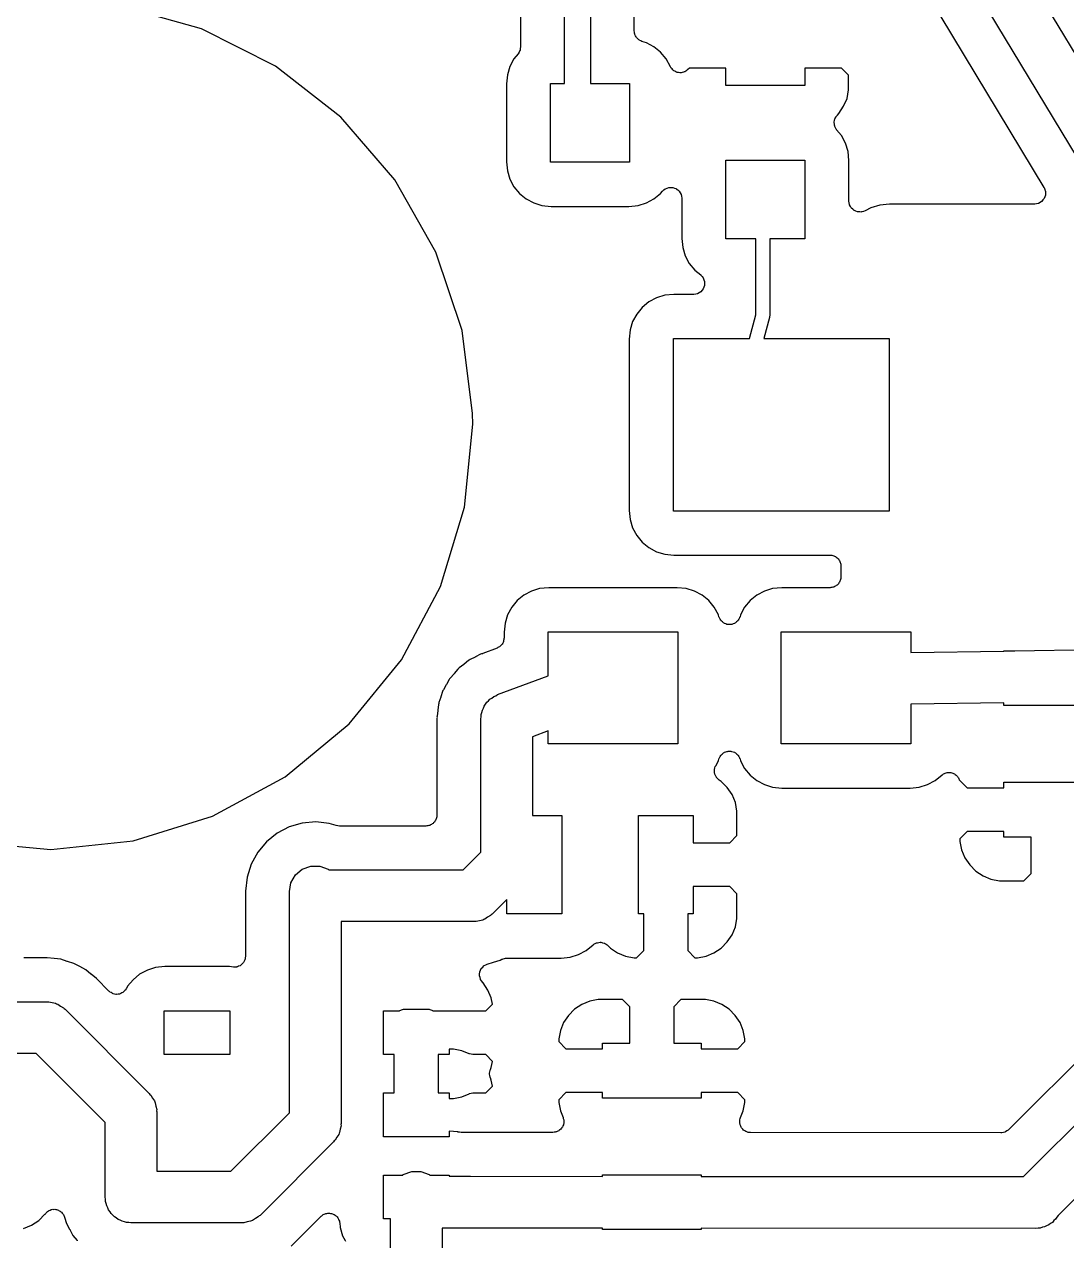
# Model space of a CAD drawing. Extents: x 171.3 to 228.7, y -128.7 to -71.3.
# Drawn here: x 199.73 to 211.81, y -109.46 to -95.36 of the extents above; entities that cross this region are included whole.
import ezdxf

# ---------------------------------------------------------------- set-up
doc = ezdxf.new("R2010")
doc.units = 0
doc.header["$MEASUREMENT"] = 0
doc.layers.add('BLACK', color=7, linetype='CONTINUOUS')

msp = doc.modelspace()

# ---------------------------------------------------------------- linework, layer by layer
at = {"layer": 'Black'}
for p, q in [((209.757, -92.1449), (212.869, -97.3)), ((212.443, -97.7551), (209.331, -92.6)), ((209.836, -94.4204), (211.544, -97.2494)), ((205.988, -96.0428), (205.988, -94.5398)), ((205.48, -94.6658), (205.48, -95.6192)), ((206.288, -94.6398), (206.288, -96.0428)), ((201.78, -95.4098), (200.855, -95.1513)), ((206.796, -95.4344), (206.796, -95.2742)), ((202.638, -95.843), (201.78, -95.4098)), ((206.799, -95.4487), (206.796, -95.4344)), ((206.799, -95.4632), (206.799, -95.4487)), ((206.802, -95.4703), (206.799, -95.4632)), ((206.804, -95.4778), (206.802, -95.4703)), ((206.811, -95.4904), (206.804, -95.4778)), ((206.817, -95.5038), (206.811, -95.4904)), ((206.822, -95.5094), (206.817, -95.5038)), ((206.826, -95.516), (206.822, -95.5094)), ((206.837, -95.5254), (206.826, -95.516)), ((206.847, -95.536), (206.837, -95.5254)), ((206.854, -95.5394), (206.847, -95.536)), ((206.859, -95.5444), (206.854, -95.5394)), ((206.873, -95.5493), (206.859, -95.5444)), ((206.886, -95.5559), (206.873, -95.5493)), ((206.937, -95.5712), (206.886, -95.5559)), ((207.025, -95.6184), (206.937, -95.5712)), ((205.451, -95.6997), (205.402, -95.7592)), ((205.462, -95.6811), (205.451, -95.6997)), ((205.472, -95.6626), (205.462, -95.6811)), ((205.473, -95.6613), (205.472, -95.6619)), ((205.472, -95.6619), (205.472, -95.6626)), ((205.476, -95.6402), (205.473, -95.6613)), ((205.48, -95.6192), (205.476, -95.6402)), ((207.102, -95.6819), (207.025, -95.6184)), ((207.166, -95.7592), (207.102, -95.6819)), ((203.395, -96.4346), (202.638, -95.843)), ((205.355, -95.8475), (205.326, -95.9432)), ((205.402, -95.7592), (205.355, -95.8475)), ((207.216, -95.8528), (207.166, -95.7592)), ((207.22, -95.8588), (207.216, -95.8528)), ((207.224, -95.8657), (207.22, -95.8588)), ((207.234, -95.876), (207.224, -95.8657)), ((207.243, -95.8875), (207.234, -95.876)), ((207.435, -95.865), (207.417, -95.8827)), ((207.859, -95.865), (207.435, -95.865)), ((207.859, -96.0682), (207.859, -95.865)), ((209.197, -95.865), (208.773, -95.865)), ((208.773, -95.865), (208.773, -96.0682)), ((209.281, -95.9494), (209.197, -95.865)), ((205.326, -95.9432), (205.316, -96.049)), ((207.249, -95.8915), (207.243, -95.8875)), ((207.255, -95.8969), (207.249, -95.8915)), ((207.268, -95.9031), (207.255, -95.8969)), ((207.28, -95.9108), (207.268, -95.9031)), ((207.288, -95.9123), (207.28, -95.9108)), ((207.295, -95.9156), (207.288, -95.9123)), ((207.309, -95.9168), (207.295, -95.9156)), ((207.323, -95.9198), (207.309, -95.9168)), ((207.331, -95.9188), (207.323, -95.9198)), ((207.339, -95.9194), (207.331, -95.9188)), ((207.353, -95.9157), (207.339, -95.9194)), ((207.367, -95.9136), (207.353, -95.9157)), ((207.374, -95.91), (207.367, -95.9136)), ((207.381, -95.908), (207.374, -95.91)), ((207.393, -95.8997), (207.381, -95.908)), ((207.406, -95.8928), (207.393, -95.8997)), ((207.411, -95.8871), (207.406, -95.8928)), ((207.417, -95.8827), (207.411, -95.8871)), ((209.281, -96.1182), (209.281, -95.9494)), ((205.316, -96.049), (205.316, -96.951)), ((205.827, -96.9572), (205.827, -96.0428)), ((205.827, -96.0428), (205.988, -96.0428)), ((206.288, -96.0428), (206.741, -96.0428)), ((206.741, -96.0428), (206.741, -96.9572)), ((208.773, -96.0682), (207.859, -96.0682)), ((209.262, -96.2164), (209.281, -96.1182)), ((209.223, -96.3088), (209.262, -96.2164)), ((204.023, -97.162), (203.395, -96.4346)), ((209.124, -96.4506), (209.125, -96.4459)), ((209.125, -96.4459), (209.135, -96.4317)), ((209.135, -96.4317), (209.144, -96.4168)), ((209.144, -96.4168), (209.147, -96.4137)), ((209.147, -96.4137), (209.15, -96.4097)), ((209.15, -96.4097), (209.168, -96.392)), ((209.168, -96.392), (209.223, -96.3088)), ((209.113, -96.4885), (209.118, -96.4718)), ((209.114, -96.4933), (209.113, -96.4885)), ((209.113, -96.4981), (209.114, -96.4933)), ((209.116, -96.5152), (209.113, -96.4981)), ((209.117, -96.5324), (209.116, -96.5152)), ((209.119, -96.5368), (209.117, -96.5324)), ((209.118, -96.4718), (209.121, -96.4548)), ((209.12, -96.5417), (209.119, -96.5368)), ((209.129, -96.5567), (209.12, -96.5417)), ((209.121, -96.4548), (209.124, -96.4506)), ((209.136, -96.5724), (209.129, -96.5567)), ((209.139, -96.5758), (209.136, -96.5724)), ((209.142, -96.5801), (209.139, -96.5758)), ((209.198, -96.6482), (209.142, -96.5801)), ((209.245, -96.7365), (209.198, -96.6482)), ((209.274, -96.8322), (209.245, -96.7365)), ((209.284, -96.938), (209.274, -96.8322)), ((205.316, -96.951), (205.326, -97.0568)), ((206.741, -96.9572), (205.827, -96.9572)), ((207.859, -97.8462), (207.859, -96.9318)), ((207.859, -96.9318), (208.773, -96.9318)), ((208.773, -96.9318), (208.773, -97.8462)), ((209.284, -97.408), (209.284, -96.938)), ((205.326, -97.0568), (205.355, -97.1525)), ((204.498, -97.9975), (204.023, -97.162)), ((205.355, -97.1525), (205.402, -97.2408)), ((205.402, -97.2408), (205.466, -97.3181)), ((207.123, -97.2922), (207.14, -97.2785)), ((207.14, -97.2785), (207.156, -97.2646)), ((207.156, -97.2646), (207.157, -97.2643)), ((207.157, -97.2639), (207.177, -97.2566)), ((207.157, -97.2643), (207.157, -97.2639)), ((207.177, -97.2566), (207.197, -97.249)), ((207.197, -97.249), (207.198, -97.249)), ((207.198, -97.249), (207.199, -97.2488)), ((207.199, -97.2488), (207.22, -97.2488)), ((207.22, -97.2488), (207.241, -97.2485)), ((207.241, -97.2485), (207.242, -97.2488)), ((207.242, -97.2488), (207.243, -97.2488)), ((207.243, -97.2488), (207.263, -97.2561)), ((207.263, -97.2561), (207.283, -97.2632)), ((207.283, -97.2632), (207.284, -97.2636)), ((207.284, -97.2636), (207.284, -97.2639)), ((207.284, -97.2639), (207.301, -97.2776)), ((207.301, -97.2776), (207.317, -97.2912)), ((207.317, -97.2912), (207.317, -97.2918)), ((207.317, -97.2918), (207.318, -97.2922)), ((211.544, -97.2494), (211.545, -97.2505)), ((211.545, -97.2505), (211.546, -97.2515)), ((211.546, -97.2515), (211.553, -97.2711)), ((211.553, -97.2711), (211.56, -97.2905)), ((211.56, -97.2905), (211.56, -97.2918)), ((211.56, -97.2918), (211.561, -97.2929)), ((205.466, -97.3181), (205.543, -97.3816)), ((205.543, -97.3816), (205.631, -97.4288)), ((205.631, -97.4288), (205.727, -97.4578)), ((206.841, -97.4578), (206.937, -97.4288)), ((206.937, -97.4288), (207.025, -97.3816)), ((207.025, -97.3816), (207.102, -97.3181)), ((207.102, -97.3181), (207.123, -97.2933)), ((207.123, -97.2928), (207.123, -97.2922)), ((207.123, -97.2933), (207.123, -97.2928)), ((207.318, -97.2922), (207.329, -97.3108)), ((207.329, -97.3108), (207.34, -97.3291)), ((207.34, -97.3291), (207.34, -97.3298)), ((207.34, -97.3298), (207.34, -97.3304)), ((207.34, -97.3304), (207.344, -97.3514)), ((207.344, -97.3514), (207.348, -97.3725)), ((207.348, -97.3725), (207.348, -97.3732)), ((207.348, -97.3732), (207.348, -97.3738)), ((207.348, -97.3738), (207.348, -97.84)), ((209.288, -97.4276), (209.284, -97.408)), ((209.29, -97.4472), (209.288, -97.4276)), ((211.499, -97.4227), (211.481, -97.4335)), ((211.517, -97.4123), (211.499, -97.4227)), ((211.518, -97.4113), (211.517, -97.4123)), ((211.519, -97.4107), (211.518, -97.4113)), ((211.532, -97.3945), (211.519, -97.4107)), ((211.546, -97.3785), (211.532, -97.3945)), ((211.547, -97.3763), (211.546, -97.3773)), ((211.546, -97.3773), (211.546, -97.3785)), ((211.554, -97.3566), (211.547, -97.3763)), ((211.561, -97.3371), (211.554, -97.3566)), ((211.561, -97.2929), (211.561, -97.3138)), ((211.561, -97.3138), (211.561, -97.3346)), ((211.561, -97.3346), (211.561, -97.3358)), ((211.561, -97.3358), (211.561, -97.3371)), ((205.727, -97.4578), (205.833, -97.4683)), ((205.833, -97.4683), (206.735, -97.4683)), ((206.735, -97.4683), (206.841, -97.4578)), ((209.292, -97.4492), (209.29, -97.4472)), ((209.292, -97.4514), (209.292, -97.4492)), ((209.302, -97.4686), (209.292, -97.4514)), ((209.311, -97.4862), (209.302, -97.4686)), ((209.313, -97.4877), (209.311, -97.4862)), ((209.314, -97.4896), (209.313, -97.4877)), ((209.329, -97.5024), (209.314, -97.4896)), ((209.344, -97.5157), (209.329, -97.5024)), ((209.346, -97.5165), (209.344, -97.5157)), ((209.348, -97.518), (209.346, -97.5165)), ((209.366, -97.5248), (209.348, -97.518)), ((209.385, -97.5322), (209.366, -97.5248)), ((209.387, -97.5323), (209.385, -97.5322)), ((209.389, -97.5331), (209.387, -97.5323)), ((209.409, -97.5331), (209.389, -97.5331)), ((209.429, -97.5338), (209.409, -97.5331)), ((209.431, -97.5331), (209.429, -97.5338)), ((209.433, -97.5331), (209.431, -97.5331)), ((209.452, -97.5263), (209.433, -97.5331)), ((209.471, -97.5201), (209.452, -97.5263)), ((209.538, -97.4847), (209.471, -97.5201)), ((209.642, -97.4532), (209.538, -97.4847)), ((209.756, -97.442), (209.642, -97.4532)), ((211.436, -97.442), (209.756, -97.442)), ((211.437, -97.4418), (211.436, -97.442)), ((211.438, -97.442), (211.437, -97.4418)), ((211.459, -97.438), (211.438, -97.442)), ((211.479, -97.4343), (211.459, -97.438)), ((211.48, -97.4337), (211.479, -97.4343)), ((211.481, -97.4335), (211.48, -97.4337)), ((207.348, -97.84), (207.358, -97.9458)), ((208.206, -97.8462), (207.859, -97.8462)), ((208.206, -98.7253), (208.206, -97.8462)), ((208.773, -97.8462), (208.366, -97.8462)), ((208.366, -97.8462), (208.366, -98.736)), ((207.358, -97.9458), (207.387, -98.0415)), ((204.801, -98.9092), (204.498, -97.9975)), ((207.387, -98.0415), (207.434, -98.1298)), ((207.434, -98.1298), (207.498, -98.2071)), ((207.498, -98.2071), (207.567, -98.2638)), ((207.567, -98.2638), (207.567, -98.2643)), ((207.567, -98.2643), (207.568, -98.2646)), ((207.568, -98.2646), (207.582, -98.281)), ((207.582, -98.281), (207.596, -98.2972)), ((207.596, -98.2972), (207.596, -98.2979)), ((207.596, -98.2979), (207.596, -98.2984)), ((207.596, -98.2984), (207.604, -98.3185)), ((207.604, -98.404), (207.597, -98.4242)), ((207.604, -98.3185), (207.611, -98.3385)), ((207.611, -98.384), (207.604, -98.404)), ((207.611, -98.3385), (207.611, -98.3392)), ((207.611, -98.3392), (207.611, -98.3399)), ((207.611, -98.3399), (207.611, -98.3613)), ((207.611, -98.3613), (207.612, -98.3826)), ((207.612, -98.3826), (207.611, -98.3833)), ((207.611, -98.3833), (207.611, -98.384)), ((207.055, -98.5284), (206.966, -98.5756)), ((207.15, -98.4994), (207.055, -98.5284)), ((207.256, -98.4889), (207.15, -98.4994)), ((207.486, -98.4889), (207.256, -98.4889)), ((207.487, -98.4888), (207.486, -98.4889)), ((207.488, -98.4889), (207.487, -98.4888)), ((207.509, -98.485), (207.488, -98.4889)), ((207.53, -98.4813), (207.509, -98.485)), ((207.531, -98.4808), (207.53, -98.4809)), ((207.53, -98.4809), (207.53, -98.4813)), ((207.549, -98.4699), (207.531, -98.4808)), ((207.568, -98.4592), (207.549, -98.4699)), ((207.569, -98.4583), (207.568, -98.4587)), ((207.568, -98.4587), (207.568, -98.4592)), ((207.583, -98.4418), (207.569, -98.4583)), ((207.596, -98.4254), (207.583, -98.4418)), ((207.597, -98.4242), (207.596, -98.4248)), ((207.596, -98.4248), (207.596, -98.4254)), ((206.889, -98.6391), (206.826, -98.7164)), ((206.966, -98.5756), (206.889, -98.6391)), ((206.778, -98.8047), (206.749, -98.9004)), ((206.826, -98.7164), (206.778, -98.8047)), ((208.131, -99), (208.206, -98.7253)), ((208.363, -98.7571), (208.297, -99)), ((208.364, -98.7465), (208.363, -98.7571)), ((208.366, -98.736), (208.364, -98.7465)), ((204.922, -99.8678), (204.801, -98.9092)), ((206.749, -98.9004), (206.739, -99.0062)), ((206.739, -99.0062), (206.739, -100.994)), ((207.25, -101), (207.25, -99)), ((207.25, -99), (208.131, -99)), ((208.297, -99), (209.75, -99)), ((209.75, -99), (209.75, -101)), ((204.924, -99.9947), (204.922, -99.8678)), ((204.83, -100.956), (204.924, -99.9947)), ((204.552, -101.876), (204.83, -100.956)), ((206.739, -100.994), (206.749, -101.1)), ((209.75, -101), (207.25, -101)), ((206.749, -101.1), (206.778, -101.195)), ((206.778, -101.195), (206.826, -101.284)), ((206.826, -101.284), (206.889, -101.361)), ((206.889, -101.361), (206.966, -101.424)), ((206.966, -101.424), (207.055, -101.472)), ((207.055, -101.472), (207.15, -101.501)), ((207.15, -101.501), (207.256, -101.511)), ((207.256, -101.511), (209.065, -101.511)), ((209.065, -101.511), (209.076, -101.513)), ((209.076, -101.513), (209.087, -101.513)), ((209.087, -101.513), (209.097, -101.517)), ((209.097, -101.517), (209.108, -101.519)), ((209.108, -101.519), (209.118, -101.524)), ((209.118, -101.524), (209.129, -101.528)), ((209.129, -101.528), (209.137, -101.535)), ((209.137, -101.535), (209.147, -101.541)), ((209.147, -101.541), (209.154, -101.549)), ((209.154, -101.549), (209.162, -101.556)), ((209.162, -101.556), (209.168, -101.566)), ((209.168, -101.566), (209.175, -101.575)), ((209.175, -101.575), (209.179, -101.585)), ((209.179, -101.585), (209.184, -101.595)), ((209.184, -101.595), (209.186, -101.606)), ((209.186, -101.606), (209.19, -101.616)), ((209.19, -101.616), (209.19, -101.627)), ((209.19, -101.627), (209.192, -101.638)), ((209.192, -101.638), (209.192, -101.762)), ((209.186, -101.794), (209.184, -101.805)), ((209.19, -101.784), (209.186, -101.794)), ((209.192, -101.762), (209.19, -101.773)), ((209.19, -101.773), (209.19, -101.784)), ((204.101, -102.725), (204.552, -101.876)), ((205.605, -101.928), (205.516, -101.976)), ((205.7, -101.899), (205.605, -101.928)), ((205.806, -101.889), (205.7, -101.899)), ((207.294, -101.889), (205.806, -101.889)), ((207.4, -101.899), (207.294, -101.889)), ((207.495, -101.928), (207.4, -101.899)), ((207.584, -101.976), (207.495, -101.928)), ((208.305, -101.928), (208.216, -101.976)), ((208.4, -101.899), (208.305, -101.928)), ((208.506, -101.889), (208.4, -101.899)), ((209.065, -101.889), (208.506, -101.889)), ((209.076, -101.887), (209.065, -101.889)), ((209.087, -101.887), (209.076, -101.887)), ((209.097, -101.883), (209.087, -101.887)), ((209.108, -101.881), (209.097, -101.883)), ((209.118, -101.876), (209.108, -101.881)), ((209.129, -101.872), (209.118, -101.876)), ((209.137, -101.865), (209.129, -101.872)), ((209.147, -101.859), (209.137, -101.865)), ((209.154, -101.851), (209.147, -101.859)), ((209.162, -101.844), (209.154, -101.851)), ((209.168, -101.834), (209.162, -101.844)), ((209.175, -101.825), (209.168, -101.834)), ((209.179, -101.815), (209.175, -101.825)), ((209.184, -101.805), (209.179, -101.815)), ((205.439, -102.039), (205.376, -102.116)), ((205.516, -101.976), (205.439, -102.039)), ((207.661, -102.039), (207.584, -101.976)), ((207.724, -102.116), (207.661, -102.039)), ((208.139, -102.039), (208.076, -102.116)), ((208.216, -101.976), (208.139, -102.039)), ((205.328, -102.205), (205.299, -102.3)), ((205.376, -102.116), (205.328, -102.205)), ((207.772, -102.205), (207.724, -102.116)), ((207.778, -102.227), (207.772, -102.205)), ((207.782, -102.234), (207.778, -102.227)), ((208.022, -102.227), (208.018, -102.234)), ((208.028, -102.205), (208.022, -102.227)), ((208.076, -102.116), (208.028, -102.205)), ((205.299, -102.3), (205.289, -102.406)), ((207.783, -102.24), (207.782, -102.234)), ((207.792, -102.253), (207.783, -102.24)), ((207.798, -102.267), (207.792, -102.253)), ((207.803, -102.271), (207.798, -102.267)), ((207.807, -102.277), (207.803, -102.271)), ((207.819, -102.286), (207.807, -102.277)), ((207.831, -102.297), (207.819, -102.286)), ((207.837, -102.3), (207.831, -102.297)), ((207.843, -102.304), (207.837, -102.3)), ((207.857, -102.308), (207.843, -102.304)), ((207.871, -102.314), (207.857, -102.308)), ((207.878, -102.314), (207.871, -102.314)), ((207.885, -102.317), (207.878, -102.314)), ((207.9, -102.316), (207.885, -102.317)), ((207.915, -102.317), (207.9, -102.316)), ((207.922, -102.314), (207.915, -102.317)), ((207.929, -102.314), (207.922, -102.314)), ((207.943, -102.308), (207.929, -102.314)), ((207.957, -102.304), (207.943, -102.308)), ((207.963, -102.3), (207.957, -102.304)), ((207.969, -102.297), (207.963, -102.3)), ((207.981, -102.286), (207.969, -102.297)), ((207.993, -102.277), (207.981, -102.286)), ((207.997, -102.271), (207.993, -102.277)), ((208.002, -102.267), (207.997, -102.271)), ((208.008, -102.253), (208.002, -102.267)), ((208.017, -102.24), (208.008, -102.253)), ((208.018, -102.234), (208.017, -102.24)), ((205.283, -102.502), (205.281, -102.514)), ((205.287, -102.491), (205.283, -102.502)), ((205.289, -102.47), (205.287, -102.481)), ((205.287, -102.481), (205.287, -102.491)), ((205.289, -102.406), (205.289, -102.47)), ((205.8, -102.91), (205.8, -102.4)), ((205.8, -102.4), (207.3, -102.4)), ((207.3, -102.4), (207.3, -103.7)), ((208.5, -103.7), (208.5, -102.4)), ((208.5, -102.4), (210, -102.4)), ((210, -102.4), (210, -102.64)), ((205.206, -102.589), (205.041, -102.651)), ((205.215, -102.584), (205.206, -102.589)), ((205.225, -102.58), (205.215, -102.584)), ((205.234, -102.573), (205.225, -102.58)), ((205.244, -102.567), (205.234, -102.573)), ((205.251, -102.559), (205.244, -102.567)), ((205.259, -102.552), (205.251, -102.559)), ((205.265, -102.542), (205.259, -102.552)), ((205.272, -102.533), (205.265, -102.542)), ((205.276, -102.523), (205.272, -102.533)), ((205.281, -102.514), (205.276, -102.523)), ((210, -102.64), (211.078, -102.623)), ((211.078, -102.623), (211.078, -102.62)), ((211.078, -102.62), (211.206, -102.62)), ((211.206, -102.62), (212.495, -102.6)), ((203.494, -103.469), (204.101, -102.725)), ((204.821, -102.778), (204.769, -102.818)), ((204.823, -102.777), (204.821, -102.778)), ((204.824, -102.776), (204.823, -102.777)), ((204.876, -102.734), (204.824, -102.776)), ((204.884, -102.728), (204.876, -102.734)), ((204.876, -102.734), (204.876, -102.734)), ((204.894, -102.723), (204.884, -102.728)), ((204.954, -102.694), (204.894, -102.723)), ((204.894, -102.723), (204.894, -102.723)), ((204.955, -102.693), (204.954, -102.694)), ((204.957, -102.692), (204.955, -102.693)), ((205.016, -102.661), (204.957, -102.692)), ((205.025, -102.657), (205.016, -102.661)), ((205.016, -102.661), (205.016, -102.661)), ((205.036, -102.654), (205.025, -102.657)), ((205.041, -102.651), (205.036, -102.654)), ((204.708, -102.887), (204.664, -102.936)), ((204.709, -102.885), (204.708, -102.887)), ((204.71, -102.884), (204.709, -102.885)), ((204.753, -102.833), (204.71, -102.884)), ((204.76, -102.825), (204.753, -102.833)), ((204.753, -102.833), (204.753, -102.833)), ((204.769, -102.818), (204.76, -102.825)), ((204.769, -102.818), (204.769, -102.818)), ((205.213, -103.129), (205.8, -102.91)), ((204.585, -103.072), (204.579, -103.082)), ((204.618, -103.015), (204.585, -103.072)), ((204.585, -103.072), (204.585, -103.072)), ((204.619, -103.013), (204.618, -103.015)), ((204.62, -103.012), (204.619, -103.013)), ((204.652, -102.954), (204.62, -103.012)), ((204.657, -102.945), (204.652, -102.954)), ((204.652, -102.954), (204.652, -102.954)), ((204.664, -102.936), (204.657, -102.945)), ((204.664, -102.936), (204.664, -102.936)), ((204.555, -103.158), (204.533, -103.221)), ((204.556, -103.155), (204.555, -103.157)), ((204.555, -103.157), (204.555, -103.158)), ((204.576, -103.092), (204.556, -103.155)), ((204.579, -103.082), (204.576, -103.092)), ((204.576, -103.092), (204.576, -103.092)), ((205.088, -103.217), (205.107, -103.201)), ((205.107, -103.201), (205.123, -103.182)), ((205.123, -103.182), (205.147, -103.168)), ((205.147, -103.168), (205.168, -103.15)), ((205.168, -103.15), (205.192, -103.142)), ((205.192, -103.142), (205.213, -103.129)), ((204.52, -103.311), (204.511, -103.377)), ((204.521, -103.308), (204.52, -103.31)), ((204.52, -103.31), (204.52, -103.311)), ((204.528, -103.242), (204.521, -103.308)), ((204.53, -103.231), (204.528, -103.242)), ((204.528, -103.242), (204.528, -103.242)), ((204.533, -103.221), (204.53, -103.231)), ((204.533, -103.221), (204.533, -103.221)), ((205.022, -103.36), (205.031, -103.334)), ((205.031, -103.334), (205.036, -103.307)), ((205.036, -103.307), (205.049, -103.286)), ((205.049, -103.286), (205.057, -103.262)), ((205.057, -103.262), (205.074, -103.241)), ((205.074, -103.241), (205.088, -103.217)), ((211.078, -103.223), (210, -103.24)), ((210, -103.24), (210, -103.7)), ((211.078, -103.255), (211.078, -103.223)), ((212.221, -103.255), (211.078, -103.255)), ((202.753, -104.082), (203.494, -103.469)), ((204.511, -103.377), (204.51, -103.388)), ((204.51, -103.388), (204.511, -103.399)), ((204.511, -103.399), (204.51, -103.404)), ((204.51, -103.404), (204.51, -103.41)), ((204.51, -103.41), (204.51, -104.525)), ((204.511, -103.377), (204.511, -103.377)), ((205.018, -103.41), (205.022, -103.385)), ((205.018, -104.956), (205.018, -103.41)), ((205.022, -103.385), (205.022, -103.36)), ((205.8, -103.55), (205.618, -103.618)), ((205.618, -103.618), (205.618, -104.528)), ((205.8, -103.7), (205.8, -103.55)), ((207.3, -103.7), (205.8, -103.7)), ((210, -103.7), (208.5, -103.7)), ((207.74, -103.954), (207.772, -103.895)), ((207.772, -103.895), (207.778, -103.873)), ((207.778, -103.873), (207.782, -103.866)), ((207.782, -103.866), (207.783, -103.86)), ((207.783, -103.86), (207.792, -103.847)), ((207.792, -103.847), (207.798, -103.833)), ((207.798, -103.833), (207.803, -103.829)), ((207.803, -103.829), (207.807, -103.823)), ((207.807, -103.823), (207.819, -103.814)), ((207.819, -103.814), (207.831, -103.803)), ((207.831, -103.803), (207.837, -103.8)), ((207.837, -103.8), (207.843, -103.796)), ((207.843, -103.796), (207.857, -103.792)), ((207.857, -103.792), (207.871, -103.786)), ((207.871, -103.786), (207.878, -103.786)), ((207.878, -103.786), (207.885, -103.783)), ((207.885, -103.783), (207.9, -103.784)), ((207.9, -103.784), (207.915, -103.783)), ((207.915, -103.783), (207.922, -103.786)), ((207.922, -103.786), (207.929, -103.786)), ((207.929, -103.786), (207.943, -103.792)), ((207.943, -103.792), (207.957, -103.796)), ((207.957, -103.796), (207.963, -103.8)), ((207.963, -103.8), (207.969, -103.803)), ((207.969, -103.803), (207.981, -103.814)), ((207.981, -103.814), (207.993, -103.823)), ((207.993, -103.823), (207.997, -103.829)), ((207.997, -103.829), (208.002, -103.833)), ((208.002, -103.833), (208.008, -103.847)), ((208.008, -103.847), (208.017, -103.86)), ((208.017, -103.86), (208.018, -103.866)), ((208.018, -103.866), (208.022, -103.873)), ((208.022, -103.873), (208.028, -103.895)), ((208.028, -103.895), (208.076, -103.984)), ((207.726, -104.006), (207.727, -104.001)), ((207.727, -104.023), (207.726, -104.006)), ((207.727, -103.996), (207.732, -103.979)), ((207.727, -104.001), (207.727, -103.996)), ((207.728, -104.04), (207.727, -104.023)), ((207.73, -104.045), (207.728, -104.04)), ((207.73, -104.049), (207.73, -104.045)), ((207.738, -104.065), (207.73, -104.049)), ((207.732, -103.979), (207.736, -103.963)), ((207.736, -103.963), (207.739, -103.959)), ((207.739, -103.959), (207.74, -103.954)), ((208.076, -103.984), (208.139, -104.061)), ((210.284, -104.124), (210.363, -104.059)), ((210.363, -104.059), (210.372, -104.054)), ((210.372, -104.054), (210.38, -104.048)), ((210.38, -104.048), (210.391, -104.043)), ((210.391, -104.043), (210.401, -104.038)), ((210.401, -104.038), (210.412, -104.036)), ((210.412, -104.036), (210.421, -104.032)), ((210.421, -104.032), (210.433, -104.032)), ((210.433, -104.032), (210.445, -104.03)), ((210.445, -104.03), (210.455, -104.032)), ((210.455, -104.032), (210.466, -104.032)), ((210.466, -104.032), (210.477, -104.036)), ((210.477, -104.036), (210.488, -104.039)), ((210.488, -104.039), (210.497, -104.044)), ((210.497, -104.044), (210.507, -104.048)), ((210.507, -104.048), (210.516, -104.055)), ((210.516, -104.055), (210.526, -104.061)), ((201.908, -104.539), (202.753, -104.082)), ((207.744, -104.081), (207.738, -104.065)), ((207.748, -104.085), (207.744, -104.081)), ((207.75, -104.089), (207.748, -104.085)), ((207.762, -104.101), (207.75, -104.089)), ((207.774, -104.114), (207.762, -104.101)), ((207.778, -104.116), (207.774, -104.114)), ((207.782, -104.119), (207.778, -104.116)), ((207.803, -104.134), (207.782, -104.119)), ((207.874, -104.205), (207.803, -104.134)), ((208.139, -104.061), (208.216, -104.124)), ((208.216, -104.124), (208.305, -104.172)), ((208.305, -104.172), (208.4, -104.201)), ((208.4, -104.201), (208.506, -104.211)), ((209.994, -104.211), (210.1, -104.201)), ((210.1, -104.201), (210.195, -104.172)), ((210.195, -104.172), (210.284, -104.124)), ((210.526, -104.061), (210.533, -104.069)), ((210.533, -104.069), (210.541, -104.076)), ((210.541, -104.076), (210.547, -104.086)), ((210.547, -104.086), (210.554, -104.095)), ((210.554, -104.095), (210.558, -104.105)), ((210.558, -104.105), (210.563, -104.114)), ((210.563, -104.114), (210.563, -104.116)), ((210.563, -104.116), (210.655, -104.208)), ((211.078, -104.208), (211.078, -104.144)), ((211.078, -104.144), (212.221, -104.144)), ((207.93, -104.288), (207.874, -104.205)), ((207.968, -104.38), (207.93, -104.288)), ((208.506, -104.211), (209.994, -104.211)), ((210.655, -104.208), (211.078, -104.208)), ((207.987, -104.478), (207.968, -104.38)), ((207.987, -104.762), (207.987, -104.478)), ((200.99, -104.823), (201.908, -104.539)), ((202.949, -104.619), (202.798, -104.663)), ((203.106, -104.605), (202.949, -104.619)), ((203.262, -104.621), (203.106, -104.605)), ((203.344, -104.646), (203.262, -104.621)), ((204.465, -104.622), (204.455, -104.628)), ((204.472, -104.614), (204.465, -104.622)), ((204.48, -104.607), (204.472, -104.614)), ((204.486, -104.597), (204.48, -104.607)), ((204.493, -104.588), (204.486, -104.597)), ((204.497, -104.578), (204.493, -104.588)), ((204.502, -104.568), (204.497, -104.578)), ((204.504, -104.557), (204.502, -104.568)), ((204.508, -104.547), (204.504, -104.557)), ((204.51, -104.525), (204.508, -104.536)), ((204.508, -104.536), (204.508, -104.547)), ((205.618, -104.528), (205.956, -104.528)), ((205.956, -104.528), (205.956, -105.671)), ((206.844, -105.671), (206.844, -104.528)), ((206.844, -104.528), (207.48, -104.528)), ((207.48, -104.528), (207.48, -104.846)), ((202.658, -104.736), (202.535, -104.835)), ((202.798, -104.663), (202.658, -104.736)), ((203.363, -104.649), (203.344, -104.646)), ((203.381, -104.652), (203.363, -104.649)), ((204.383, -104.652), (203.381, -104.652)), ((204.394, -104.65), (204.383, -104.652)), ((204.405, -104.65), (204.394, -104.65)), ((204.415, -104.646), (204.405, -104.65)), ((204.426, -104.644), (204.415, -104.646)), ((204.436, -104.639), (204.426, -104.644)), ((204.446, -104.635), (204.436, -104.639)), ((204.455, -104.628), (204.446, -104.635)), ((207.903, -104.846), (207.987, -104.762)), ((210.655, -104.716), (210.57, -104.8)), ((211.078, -104.716), (210.655, -104.716)), ((211.078, -104.779), (211.078, -104.716)), ((199.077, -104.836), (200.034, -104.923)), ((200.034, -104.923), (200.99, -104.823)), ((202.535, -104.835), (202.434, -104.956)), ((207.48, -104.846), (207.903, -104.846)), ((210.57, -104.8), (210.57, -104.83)), ((210.57, -104.83), (210.59, -104.928)), ((211.396, -104.779), (211.078, -104.779)), ((214.478, -104.829), (211.136, -108.171)), ((211.396, -105.203), (211.396, -104.779)), ((202.434, -104.956), (202.358, -105.094)), ((204.814, -105.16), (205.018, -104.956)), ((210.59, -104.928), (210.628, -105.02)), ((210.628, -105.02), (210.684, -105.103)), ((202.358, -105.094), (202.31, -105.244)), ((202.87, -105.219), (202.95, -105.152)), ((202.95, -105.152), (203.048, -105.117)), ((203.048, -105.117), (203.152, -105.117)), ((203.152, -105.117), (203.25, -105.152)), ((203.25, -105.152), (203.259, -105.16)), ((203.259, -105.16), (204.814, -105.16)), ((210.684, -105.103), (210.755, -105.174)), ((210.755, -105.174), (210.838, -105.23)), ((211.309, -108.716), (214.838, -105.188)), ((202.31, -105.244), (202.292, -105.406)), ((202.8, -105.412), (202.818, -105.309)), ((202.818, -105.309), (202.87, -105.219)), ((210.838, -105.23), (210.93, -105.268)), ((210.93, -105.268), (211.028, -105.287)), ((211.028, -105.287), (211.312, -105.287)), ((211.312, -105.287), (211.396, -105.203)), ((202.292, -105.406), (202.292, -105.412)), ((202.292, -105.412), (202.292, -106.161)), ((202.8, -107.976), (202.8, -105.412)), ((207.48, -105.354), (207.48, -105.671)), ((207.903, -105.354), (207.48, -105.354)), ((207.987, -105.438), (207.903, -105.354)), ((207.987, -105.722), (207.987, -105.438)), ((205.32, -105.502), (205.15, -105.672)), ((205.32, -105.671), (205.32, -105.502)), ((205.002, -105.749), (204.964, -105.759)), ((205.041, -105.742), (205.002, -105.749)), ((205.052, -105.735), (205.041, -105.742)), ((205.065, -105.732), (205.052, -105.735)), ((205.097, -105.709), (205.065, -105.732)), ((205.131, -105.69), (205.097, -105.709)), ((205.139, -105.68), (205.131, -105.69)), ((205.15, -105.672), (205.139, -105.68)), ((205.956, -105.671), (205.32, -105.671)), ((206.908, -105.671), (206.844, -105.671)), ((206.908, -106.095), (206.908, -105.671)), ((207.48, -105.671), (207.416, -105.671)), ((207.416, -105.671), (207.416, -106.095)), ((207.968, -105.82), (207.987, -105.722)), ((215.175, -105.699), (211.711, -109.163)), ((204.938, -105.76), (203.4, -105.76)), ((203.4, -105.76), (203.4, -108.1)), ((204.951, -105.758), (204.938, -105.76)), ((204.964, -105.759), (204.951, -105.758)), ((207.93, -105.912), (207.968, -105.82)), ((206.239, -106.096), (206.321, -106.029)), ((206.321, -106.029), (206.325, -106.026)), ((206.325, -106.026), (206.329, -106.023)), ((206.329, -106.023), (206.345, -106.015)), ((206.345, -106.015), (206.36, -106.007)), ((206.36, -106.007), (206.364, -106.006)), ((206.364, -106.006), (206.369, -106.004)), ((206.369, -106.004), (206.386, -106.003)), ((206.386, -106.003), (206.403, -106)), ((206.403, -106), (206.408, -106.001)), ((206.408, -106.001), (206.413, -106)), ((206.413, -106), (206.429, -106.005)), ((206.429, -106.005), (206.446, -106.008)), ((206.446, -106.008), (206.451, -106.01)), ((206.451, -106.01), (206.455, -106.012)), ((206.455, -106.012), (206.47, -106.022)), ((206.47, -106.022), (206.484, -106.03)), ((206.484, -106.03), (206.488, -106.034)), ((206.488, -106.034), (206.492, -106.037)), ((207.803, -106.066), (207.874, -105.995)), ((207.874, -105.995), (207.93, -105.912)), ((202.292, -106.161), (202.289, -106.178)), ((205.949, -106.183), (206.055, -106.172)), ((206.055, -106.172), (206.151, -106.143)), ((206.151, -106.143), (206.239, -106.096)), ((206.492, -106.037), (206.521, -106.066)), ((206.521, -106.066), (206.604, -106.122)), ((206.604, -106.122), (206.696, -106.16)), ((206.696, -106.16), (206.794, -106.179)), ((206.824, -106.179), (206.908, -106.095)), ((207.416, -106.095), (207.5, -106.179)), ((207.53, -106.179), (207.628, -106.16)), ((207.628, -106.16), (207.72, -106.122)), ((207.72, -106.122), (207.803, -106.066)), ((199.988, -106.18), (199.723, -106.18)), ((199.99, -106.18), (199.988, -106.18)), ((199.991, -106.18), (199.99, -106.18)), ((199.99, -106.18), (199.99, -106.18)), ((199.994, -106.18), (199.991, -106.18)), ((200.073, -106.189), (199.994, -106.18)), ((200.074, -106.189), (200.073, -106.189)), ((200.073, -106.189), (200.073, -106.189)), ((200.152, -106.197), (200.074, -106.189)), ((200.226, -106.221), (200.152, -106.197)), ((200.227, -106.221), (200.226, -106.221)), ((200.228, -106.221), (200.227, -106.221)), ((200.302, -106.244), (200.228, -106.221)), ((200.371, -106.282), (200.302, -106.244)), ((200.372, -106.282), (200.371, -106.282)), ((200.441, -106.319), (200.372, -106.282)), ((200.372, -106.282), (200.372, -106.282)), ((201.249, -106.293), (201.154, -106.322)), ((201.355, -106.282), (201.249, -106.293)), ((202.105, -106.282), (201.355, -106.282)), ((202.153, -106.287), (202.105, -106.282)), ((202.17, -106.286), (202.153, -106.287)), ((202.187, -106.286), (202.17, -106.286)), ((202.192, -106.284), (202.187, -106.286)), ((202.197, -106.284), (202.192, -106.284)), ((202.212, -106.277), (202.197, -106.284)), ((202.228, -106.271), (202.212, -106.277)), ((202.232, -106.268), (202.228, -106.271)), ((202.237, -106.266), (202.232, -106.268)), ((202.249, -106.253), (202.237, -106.266)), ((202.262, -106.242), (202.249, -106.253)), ((202.265, -106.238), (202.262, -106.242)), ((202.268, -106.235), (202.265, -106.238)), ((202.276, -106.219), (202.268, -106.235)), ((202.284, -106.204), (202.276, -106.219)), ((202.285, -106.199), (202.284, -106.204)), ((202.287, -106.195), (202.285, -106.199)), ((202.289, -106.178), (202.287, -106.195)), ((205.015, -106.323), (205.023, -106.305)), ((205.023, -106.305), (205.025, -106.303)), ((205.025, -106.303), (205.026, -106.301)), ((205.026, -106.301), (205.04, -106.287)), ((205.04, -106.287), (205.054, -106.272)), ((205.054, -106.272), (205.055, -106.272)), ((205.055, -106.272), (205.057, -106.27)), ((205.057, -106.27), (205.075, -106.262)), ((205.075, -106.262), (205.093, -106.253)), ((205.093, -106.253), (205.166, -106.231)), ((205.166, -106.231), (205.167, -106.23)), ((205.166, -106.231), (205.166, -106.231)), ((205.167, -106.23), (205.242, -106.208)), ((205.242, -106.208), (205.263, -106.197)), ((205.263, -106.197), (205.271, -106.195)), ((205.271, -106.195), (205.279, -106.19)), ((205.279, -106.19), (205.292, -106.188)), ((205.292, -106.188), (205.305, -106.184)), ((205.305, -106.184), (205.314, -106.184)), ((205.314, -106.184), (205.322, -106.183)), ((205.322, -106.183), (205.949, -106.183)), ((206.794, -106.179), (206.824, -106.179)), ((207.5, -106.179), (207.53, -106.179)), ((200.501, -106.369), (200.441, -106.319)), ((200.501, -106.37), (200.501, -106.369)), ((200.502, -106.37), (200.501, -106.37)), ((200.564, -106.421), (200.502, -106.37)), ((200.709, -106.566), (200.564, -106.421)), ((200.988, -106.433), (200.925, -106.51)), ((201.065, -106.369), (200.988, -106.433)), ((201.154, -106.322), (201.065, -106.369)), ((205.003, -106.385), (205.005, -106.365)), ((205.004, -106.387), (205.003, -106.385)), ((205.004, -106.389), (205.004, -106.387)), ((205.009, -106.408), (205.004, -106.389)), ((205.005, -106.365), (205.006, -106.345)), ((205.006, -106.345), (205.007, -106.343)), ((205.007, -106.341), (205.015, -106.323)), ((205.007, -106.343), (205.007, -106.341)), ((205.015, -106.428), (205.009, -106.408)), ((205.016, -106.429), (205.015, -106.428)), ((205.016, -106.431), (205.016, -106.429)), ((205.028, -106.448), (205.016, -106.431)), ((205.04, -106.464), (205.028, -106.448)), ((200.715, -106.57), (200.709, -106.566)), ((200.72, -106.576), (200.715, -106.57)), ((200.733, -106.583), (200.72, -106.576)), ((200.745, -106.591), (200.733, -106.583)), ((200.752, -106.593), (200.745, -106.591)), ((200.759, -106.597), (200.752, -106.593)), ((200.773, -106.599), (200.759, -106.597)), ((200.838, -106.596), (200.831, -106.599)), ((200.846, -106.594), (200.838, -106.596)), ((200.858, -106.586), (200.846, -106.594)), ((200.871, -106.58), (200.858, -106.586)), ((200.877, -106.575), (200.871, -106.58)), ((200.883, -106.571), (200.877, -106.575)), ((200.892, -106.559), (200.883, -106.571)), ((200.903, -106.549), (200.892, -106.559)), ((200.906, -106.542), (200.903, -106.549)), ((200.911, -106.536), (200.906, -106.542)), ((200.925, -106.51), (200.911, -106.536)), ((205.046, -106.47), (205.04, -106.464)), ((205.101, -106.553), (205.046, -106.47)), ((205.139, -106.645), (205.101, -106.553)), ((199.571, -106.688), (199.988, -106.688)), ((199.988, -106.688), (200.001, -106.69)), ((200.001, -106.69), (200.014, -106.689)), ((200.014, -106.689), (200.052, -106.699)), ((200.052, -106.699), (200.091, -106.706)), ((200.091, -106.706), (200.102, -106.713)), ((200.102, -106.713), (200.115, -106.716)), ((200.115, -106.716), (200.147, -106.739)), ((200.147, -106.739), (200.181, -106.758)), ((200.787, -106.603), (200.773, -106.599)), ((200.795, -106.602), (200.787, -106.603)), ((200.803, -106.603), (200.795, -106.602)), ((200.817, -106.6), (200.803, -106.603)), ((200.831, -106.599), (200.817, -106.6)), ((205.075, -106.793), (205.153, -106.715)), ((205.153, -106.715), (205.139, -106.645)), ((206.188, -106.72), (206.105, -106.776)), ((206.28, -106.682), (206.188, -106.72)), ((206.378, -106.662), (206.28, -106.682)), ((206.662, -106.662), (206.378, -106.662)), ((206.746, -106.747), (206.662, -106.662)), ((207.338, -106.662), (207.254, -106.747)), ((207.622, -106.662), (207.338, -106.662)), ((207.72, -106.682), (207.622, -106.662)), ((207.812, -106.72), (207.72, -106.682)), ((207.895, -106.776), (207.812, -106.72)), ((200.181, -106.758), (200.189, -106.768)), ((200.189, -106.768), (200.2, -106.776)), ((200.2, -106.776), (201.177, -107.752)), ((201.349, -107.301), (201.349, -106.793)), ((201.349, -106.793), (202.111, -106.793)), ((202.111, -106.793), (202.111, -107.301)), ((203.889, -107.301), (203.889, -106.793)), ((203.889, -106.793), (204.076, -106.793)), ((204.076, -106.793), (204.079, -106.791)), ((204.079, -106.791), (204.09, -106.787)), ((204.09, -106.787), (204.1, -106.781)), ((204.1, -106.781), (204.111, -106.779)), ((204.111, -106.779), (204.121, -106.775)), ((204.121, -106.775), (204.132, -106.775)), ((204.132, -106.775), (204.143, -106.773)), ((204.143, -106.773), (204.397, -106.773)), ((204.397, -106.773), (204.408, -106.775)), ((204.408, -106.775), (204.419, -106.775)), ((204.419, -106.775), (204.429, -106.779)), ((204.429, -106.779), (204.44, -106.781)), ((204.44, -106.781), (204.45, -106.787)), ((204.45, -106.787), (204.46, -106.791)), ((204.46, -106.791), (204.464, -106.793)), ((204.464, -106.793), (205.075, -106.793)), ((206.034, -106.847), (205.978, -106.93)), ((206.105, -106.776), (206.034, -106.847)), ((206.746, -107.17), (206.746, -106.747)), ((207.254, -106.747), (207.254, -107.17)), ((207.966, -106.847), (207.895, -106.776)), ((208.022, -106.93), (207.966, -106.847)), ((205.978, -106.93), (205.94, -107.022)), ((208.06, -107.022), (208.022, -106.93)), ((205.94, -107.022), (205.921, -107.12)), ((205.921, -107.12), (205.921, -107.15)), ((205.921, -107.15), (206.005, -107.234)), ((207.995, -107.234), (208.079, -107.15)), ((208.079, -107.12), (208.06, -107.022)), ((208.079, -107.15), (208.079, -107.12)), ((199.864, -107.288), (199.571, -107.288)), ((200.665, -108.089), (199.864, -107.288)), ((202.111, -107.301), (201.349, -107.301)), ((204.016, -107.301), (203.889, -107.301)), ((204.016, -107.746), (204.016, -107.301)), ((204.651, -107.301), (204.524, -107.301)), ((204.524, -107.301), (204.524, -107.746)), ((204.651, -107.238), (204.651, -107.301)), ((204.701, -107.238), (204.651, -107.238)), ((204.799, -107.258), (204.701, -107.238)), ((204.882, -107.292), (204.799, -107.258)), ((204.885, -107.292), (204.882, -107.292)), ((204.887, -107.294), (204.885, -107.292)), ((204.906, -107.297), (204.887, -107.294)), ((204.925, -107.301), (204.906, -107.297)), ((204.928, -107.301), (204.925, -107.301)), ((204.931, -107.301), (204.928, -107.301)), ((205.075, -107.301), (204.931, -107.301)), ((205.153, -107.38), (205.075, -107.301)), ((206.005, -107.234), (206.428, -107.234)), ((206.428, -107.234), (206.428, -107.17)), ((206.428, -107.17), (206.746, -107.17)), ((207.254, -107.17), (207.571, -107.17)), ((207.571, -107.17), (207.571, -107.234)), ((207.571, -107.234), (207.995, -107.234)), ((205.139, -107.45), (205.153, -107.38)), ((205.119, -107.518), (205.123, -107.502)), ((205.12, -107.524), (205.119, -107.518)), ((205.119, -107.529), (205.12, -107.524)), ((205.123, -107.545), (205.119, -107.529)), ((205.123, -107.502), (205.125, -107.486)), ((205.125, -107.562), (205.123, -107.545)), ((205.125, -107.486), (205.128, -107.481)), ((205.128, -107.567), (205.125, -107.562)), ((205.128, -107.481), (205.129, -107.475)), ((205.129, -107.572), (205.128, -107.567)), ((205.129, -107.475), (205.139, -107.45)), ((205.139, -107.598), (205.129, -107.572)), ((205.075, -107.746), (205.153, -107.667)), ((205.153, -107.667), (205.139, -107.598)), ((201.177, -107.752), (201.184, -107.763)), ((201.184, -107.763), (201.194, -107.772)), ((201.194, -107.772), (201.214, -107.806)), ((201.214, -107.806), (201.236, -107.838)), ((201.236, -107.838), (201.24, -107.85)), ((201.24, -107.85), (201.246, -107.862)), ((201.246, -107.862), (201.253, -107.9)), ((203.889, -108.254), (203.889, -107.746)), ((203.889, -107.746), (204.016, -107.746)), ((204.524, -107.746), (204.651, -107.746)), ((204.651, -107.746), (204.651, -107.809)), ((204.651, -107.809), (204.701, -107.809)), ((204.701, -107.809), (204.799, -107.79)), ((204.799, -107.79), (204.882, -107.756)), ((204.882, -107.756), (204.885, -107.755)), ((204.885, -107.755), (204.887, -107.754)), ((204.887, -107.754), (204.906, -107.75)), ((204.906, -107.75), (204.925, -107.746)), ((204.925, -107.746), (204.928, -107.746)), ((204.928, -107.746), (204.931, -107.746)), ((204.931, -107.746), (205.075, -107.746)), ((206.005, -107.742), (205.921, -107.826)), ((205.921, -107.826), (205.921, -107.856)), ((205.921, -107.856), (205.94, -107.954)), ((206.428, -107.742), (206.005, -107.742)), ((206.428, -107.805), (206.428, -107.742)), ((207.571, -107.805), (206.428, -107.805)), ((207.995, -107.742), (207.571, -107.742)), ((207.571, -107.742), (207.571, -107.805)), ((208.079, -107.826), (207.995, -107.742)), ((208.06, -107.954), (208.079, -107.856)), ((208.079, -107.856), (208.079, -107.826)), ((201.253, -107.9), (201.263, -107.938)), ((201.263, -107.938), (201.262, -107.952)), ((201.262, -107.952), (201.264, -107.965)), ((201.264, -107.965), (201.264, -108.652)), ((202.123, -108.652), (202.8, -107.976)), ((205.94, -107.954), (205.971, -108.029)), ((208.028, -108.031), (208.06, -107.954)), ((200.665, -108.953), (200.665, -108.089)), ((203.399, -108.126), (203.389, -108.164)), ((203.4, -108.1), (203.398, -108.113)), ((203.398, -108.113), (203.399, -108.126)), ((205.958, -108.148), (205.955, -108.155)), ((205.964, -108.141), (205.958, -108.148)), ((205.969, -108.128), (205.964, -108.141)), ((205.975, -108.116), (205.969, -108.128)), ((205.971, -108.029), (205.974, -108.043)), ((205.974, -108.043), (205.979, -108.056)), ((205.976, -108.108), (205.975, -108.116)), ((205.979, -108.1), (205.976, -108.108)), ((205.979, -108.056), (205.979, -108.064)), ((205.979, -108.064), (205.981, -108.072)), ((205.981, -108.072), (205.979, -108.086)), ((205.979, -108.086), (205.979, -108.1)), ((208.019, -108.074), (208.02, -108.065)), ((208.02, -108.087), (208.019, -108.074)), ((208.02, -108.057), (208.025, -108.044)), ((208.02, -108.065), (208.02, -108.057)), ((208.02, -108.101), (208.02, -108.087)), ((208.023, -108.109), (208.02, -108.101)), ((208.024, -108.117), (208.023, -108.109)), ((208.031, -108.13), (208.024, -108.117)), ((208.025, -108.044), (208.028, -108.031)), ((208.035, -108.143), (208.031, -108.13)), ((208.041, -108.149), (208.035, -108.143)), ((208.045, -108.156), (208.041, -108.149)), ((203.349, -108.259), (203.33, -108.293)), ((203.372, -108.227), (203.349, -108.259)), ((203.375, -108.214), (203.372, -108.227)), ((203.382, -108.203), (203.375, -108.214)), ((203.389, -108.164), (203.382, -108.203)), ((204.651, -108.254), (203.889, -108.254)), ((204.751, -108.198), (204.651, -108.188)), ((204.651, -108.188), (204.651, -108.254)), ((204.753, -108.199), (204.751, -108.198)), ((204.771, -108.201), (204.753, -108.199)), ((204.79, -108.204), (204.771, -108.201)), ((204.9, -108.204), (204.79, -108.204)), ((204.901, -108.204), (204.9, -108.204)), ((204.9, -108.204), (204.9, -108.204)), ((204.9, -108.204), (204.9, -108.204)), ((204.9, -108.204), (204.9, -108.204)), ((204.9, -108.204), (204.9, -108.204)), ((205.854, -108.205), (204.901, -108.204)), ((205.868, -108.202), (205.854, -108.205)), ((205.881, -108.202), (205.868, -108.202)), ((205.889, -108.198), (205.881, -108.202)), ((205.897, -108.197), (205.889, -108.198)), ((205.909, -108.19), (205.897, -108.197)), ((205.922, -108.185), (205.909, -108.19)), ((205.928, -108.179), (205.922, -108.185)), ((205.935, -108.175), (205.928, -108.179)), ((205.944, -108.164), (205.935, -108.175)), ((205.955, -108.155), (205.944, -108.164)), ((208.055, -108.166), (208.045, -108.156)), ((208.064, -108.176), (208.055, -108.166)), ((208.071, -108.181), (208.064, -108.176)), ((208.077, -108.186), (208.071, -108.181)), ((208.09, -108.192), (208.077, -108.186)), ((208.102, -108.198), (208.09, -108.192)), ((208.11, -108.2), (208.102, -108.198)), ((208.118, -108.203), (208.11, -108.2)), ((208.132, -108.204), (208.118, -108.203)), ((208.145, -108.206), (208.132, -108.204)), ((211.046, -108.208), (208.145, -108.206)), ((211.052, -108.207), (211.046, -108.208)), ((211.058, -108.208), (211.052, -108.207)), ((211.074, -108.203), (211.058, -108.208)), ((211.09, -108.2), (211.074, -108.203)), ((211.095, -108.198), (211.09, -108.2)), ((211.1, -108.196), (211.095, -108.198)), ((211.114, -108.187), (211.1, -108.196)), ((211.128, -108.178), (211.114, -108.187)), ((211.132, -108.174), (211.128, -108.178)), ((211.136, -108.171), (211.132, -108.174)), ((203.312, -108.312), (202.46, -109.165)), ((203.32, -108.301), (203.312, -108.312)), ((203.33, -108.293), (203.32, -108.301)), ((201.264, -108.652), (202.123, -108.652)), ((203.889, -109.206), (203.889, -108.698)), ((203.889, -108.698), (204.113, -108.698)), ((204.113, -108.698), (204.12, -108.693)), ((204.12, -108.693), (204.218, -108.657)), ((204.218, -108.657), (204.322, -108.657)), ((204.322, -108.657), (204.42, -108.693)), ((204.42, -108.693), (204.427, -108.698)), ((204.427, -108.698), (204.651, -108.698)), ((204.651, -108.698), (204.651, -108.712)), ((204.651, -108.712), (204.9, -108.712)), ((204.9, -108.712), (204.9, -108.712)), ((204.9, -108.712), (204.9, -108.712)), ((204.9, -108.712), (206.428, -108.713)), ((206.428, -108.713), (206.428, -108.694)), ((206.428, -108.694), (207.571, -108.694)), ((207.571, -108.694), (207.571, -108.714)), ((207.571, -108.714), (211.309, -108.716)), ((200.669, -108.978), (200.665, -108.953)), ((200.669, -109.005), (200.669, -108.978)), ((199.976, -109.143), (199.982, -109.134)), ((199.982, -109.134), (199.991, -109.127)), ((199.991, -109.127), (199.998, -109.119)), ((199.998, -109.119), (200.008, -109.114)), ((200.008, -109.114), (200.017, -109.107)), ((200.017, -109.107), (200.028, -109.104)), ((200.028, -109.104), (200.038, -109.099)), ((200.038, -109.099), (200.049, -109.098)), ((200.049, -109.098), (200.059, -109.095)), ((200.059, -109.095), (200.071, -109.096)), ((200.071, -109.096), (200.082, -109.094)), ((200.082, -109.094), (200.092, -109.097)), ((200.092, -109.097), (200.103, -109.098)), ((200.103, -109.098), (200.114, -109.102)), ((200.114, -109.102), (200.125, -109.105)), ((200.125, -109.105), (200.134, -109.111)), ((200.134, -109.111), (200.144, -109.115)), ((200.144, -109.115), (200.152, -109.123)), ((200.152, -109.123), (200.161, -109.129)), ((200.161, -109.129), (200.168, -109.138)), ((200.678, -109.029), (200.669, -109.005)), ((200.683, -109.055), (200.678, -109.029)), ((200.696, -109.078), (200.683, -109.055)), ((200.705, -109.102), (200.696, -109.078)), ((200.722, -109.123), (200.705, -109.102)), ((200.735, -109.145), (200.722, -109.123)), ((199.812, -109.28), (199.895, -109.224)), ((199.895, -109.224), (199.966, -109.153)), ((199.966, -109.153), (199.968, -109.151)), ((199.968, -109.151), (199.976, -109.143)), ((200.168, -109.138), (200.176, -109.146)), ((200.176, -109.146), (200.181, -109.156)), ((200.181, -109.156), (200.187, -109.165)), ((200.187, -109.165), (200.191, -109.175)), ((200.191, -109.175), (200.195, -109.185)), ((200.195, -109.185), (200.217, -109.258)), ((200.217, -109.258), (200.253, -109.327)), ((200.755, -109.162), (200.735, -109.145)), ((200.772, -109.182), (200.755, -109.162)), ((200.794, -109.195), (200.772, -109.182)), ((200.814, -109.212), (200.794, -109.195)), ((200.839, -109.221), (200.814, -109.212)), ((200.862, -109.234), (200.839, -109.221)), ((200.888, -109.239), (200.862, -109.234)), ((200.912, -109.248), (200.888, -109.239)), ((200.939, -109.248), (200.912, -109.248)), ((200.964, -109.252), (200.939, -109.248)), ((202.248, -109.252), (200.964, -109.252)), ((202.26, -109.25), (202.248, -109.252)), ((202.274, -109.251), (202.26, -109.25)), ((202.312, -109.241), (202.274, -109.251)), ((202.35, -109.234), (202.312, -109.241)), ((202.362, -109.228), (202.35, -109.234)), ((202.374, -109.224), (202.362, -109.228)), ((202.406, -109.202), (202.374, -109.224)), ((202.44, -109.182), (202.406, -109.202)), ((202.449, -109.172), (202.44, -109.182)), ((202.46, -109.165), (202.449, -109.172)), ((202.819, -109.524), (203.167, -109.176)), ((203.167, -109.176), (203.175, -109.17)), ((203.175, -109.17), (203.183, -109.162)), ((203.183, -109.162), (203.193, -109.157)), ((203.193, -109.157), (203.203, -109.15)), ((203.203, -109.15), (203.213, -109.148)), ((203.213, -109.148), (203.223, -109.143)), ((203.223, -109.143), (203.234, -109.142)), ((203.234, -109.142), (203.246, -109.139)), ((203.246, -109.139), (203.256, -109.14)), ((203.256, -109.14), (203.266, -109.139)), ((203.266, -109.139), (203.278, -109.142)), ((203.278, -109.142), (203.29, -109.143)), ((203.29, -109.143), (203.299, -109.147)), ((203.299, -109.147), (203.309, -109.15)), ((203.309, -109.15), (203.319, -109.157)), ((203.319, -109.157), (203.33, -109.162)), ((203.33, -109.162), (203.337, -109.169)), ((203.337, -109.169), (203.346, -109.175)), ((203.346, -109.175), (203.352, -109.184)), ((203.352, -109.184), (203.361, -109.193)), ((203.361, -109.193), (203.365, -109.202)), ((203.365, -109.202), (203.371, -109.211)), ((203.371, -109.211), (203.374, -109.222)), ((203.374, -109.222), (203.379, -109.233)), ((203.379, -109.233), (203.38, -109.243)), ((203.38, -109.243), (203.383, -109.253)), ((203.383, -109.253), (203.388, -109.306)), ((203.97, -109.206), (203.889, -109.206)), ((203.97, -113.006), (203.97, -109.206)), ((211.6, -109.276), (211.575, -109.285)), ((211.62, -109.259), (211.6, -109.276)), ((211.643, -109.246), (211.62, -109.259)), ((211.66, -109.226), (211.643, -109.246)), ((211.68, -109.209), (211.66, -109.226)), ((211.693, -109.187), (211.68, -109.209)), ((211.71, -109.167), (211.693, -109.187)), ((211.711, -109.163), (211.71, -109.167)), ((199.72, -109.318), (199.812, -109.28)), ((200.253, -109.327), (200.254, -109.327)), ((200.254, -109.327), (200.254, -109.328)), ((200.254, -109.328), (200.29, -109.397)), ((200.29, -109.397), (200.34, -109.458)), ((203.388, -109.306), (203.417, -109.402)), ((203.417, -109.402), (203.447, -109.457)), ((204.9, -109.312), (204.57, -109.312)), ((204.57, -109.312), (204.57, -113.13)), ((206.428, -109.313), (204.9, -109.312)), ((206.428, -109.329), (206.428, -109.313)), ((207.571, -109.329), (206.428, -109.329)), ((211.45, -109.316), (207.571, -109.314)), ((207.571, -109.314), (207.571, -109.329)), ((211.476, -109.312), (211.45, -109.316)), ((211.502, -109.312), (211.476, -109.312)), ((211.527, -109.303), (211.502, -109.312)), ((211.552, -109.298), (211.527, -109.303)), ((211.575, -109.285), (211.552, -109.298)), ((200.34, -109.458), (200.34, -109.458)), ((200.34, -109.458), (200.34, -109.459)), ((203.447, -109.457), (203.45, -109.466))]:
    msp.add_line(p, q, dxfattribs=at)

doc.saveas('drawing.dxf')
